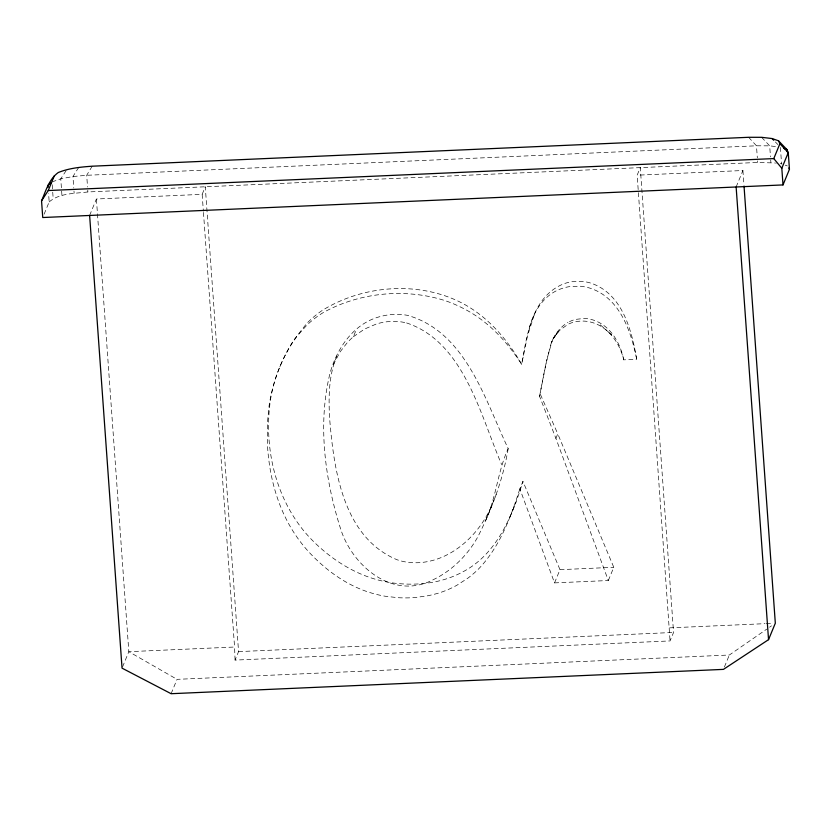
<?xml version="1.0" encoding="UTF-8"?>
<svg xmlns="http://www.w3.org/2000/svg" width="831" height="831" viewBox="0 0 831 831"><rect width="100%" height="100%" fill="white"/><g stroke="black" fill="none" stroke-linecap="round" stroke-linejoin="round"><path stroke-width="0.62" stroke-dasharray="4.16 3.12" d="M554.537 582.895L559.99 569.671L522.938 481.378L519.853 488.867L554.537 582.895L608.323 580.526L555.897 438.384L539.548 396.252L546.891 359.387L552.127 341.042M539.548 396.252L545.292 366.7L550.257 346.662M508.177 448.574C503.077 479.404 491.921 508.915 477.898 536.712C467.801 555.025 452.168 570.533 433.294 579.674C393.52 600.595 352.77 566.69 340.731 529.243C325.004 479.747 317.504 424.818 329.886 373.732C336.856 348.137 353.954 322.802 381.128 316.341A57.266 50.556 9.8 0 1 394.164 314.388L397.654 314.336A50.712 44.77 9.8 0 1 407.709 315.396C465.952 332.12 485.075 400.002 508.177 448.574C497.613 471.561 496.263 497.603 485.574 520.684L496.232 494.466M553.217 338.747L559.575 330.406L567.926 324.339A29.854 26.353 9.8 0 1 574.024 322.096L576.257 321.618A32.606 28.784 9.8 0 1 582.78 321.067A29.5 26.041 9.8 0 1 589.574 321.826C607.731 325.7 619.666 342.58 623.728 359.844L636.681 359.272C631.726 330.104 622.346 293.644 590.81 283.111A39.753 38.382 22.4 0 0 583.778 281.574L571.946 281.719A41.623 40.189 22.4 0 0 563.252 284.015C532.006 296.916 526.906 334.997 521.671 364.342C506.598 340.866 486.841 319.748 461.434 307.48A113.889 100.541 9.8 0 0 445.499 300.77C405.673 287.9 359.916 292.273 323.363 312.508A104.727 92.449 9.8 0 0 306.701 325.316L297.134 336.067L292.865 342.154A191.369 168.953 9.8 0 0 276.671 375.124A188.969 166.834 9.8 0 0 270.459 399.919C263.843 445.343 274.355 494.393 303.481 530.458A149.32 131.828 9.8 0 0 319.79 547.39C336.056 561.933 355.221 573.567 376.318 579.498A109.952 97.071 9.8 0 0 395.847 583.341C411.501 585.014 427.529 584.224 442.736 579.976A97.123 85.738 9.8 0 0 462.213 572.185C496.647 554.609 512.228 516.331 522.938 481.378M519.853 488.867C510.556 517.765 499.504 547.671 477.804 569.734A109.536 105.755 22.4 0 1 467.697 578.283L456.873 585.263A98.858 95.44 22.4 0 1 437.22 593.511L428.796 595.619L415.552 597.499A123.019 118.781 22.4 0 1 397.852 597.686L385.065 596.211A112.237 108.362 22.4 0 1 366.492 591.423C344.751 583.861 325.742 569.869 310.025 553.238A144.947 139.94 22.4 0 1 296.252 536.099C281.667 514.867 273.139 489.937 269.441 464.56A240.689 232.379 22.4 0 1 267.322 442.778L267.312 423.903L269.119 405.642A180.493 174.261 22.4 0 1 276.681 375.124A184.409 178.042 22.4 0 1 293.738 340.108L306.556 323.664A104.228 100.624 22.4 0 1 322.293 310.399C361.34 286.228 413.495 281.148 455.804 300.053C484.608 312.955 506.256 337.355 521.671 364.342L527.446 336.14L534.291 314.72M550.475 345.603C553.269 336.15 559.315 327.476 567.916 322.47M529.202 328.764C533.481 311.168 544.513 293.8 562.68 288.253A40.532 35.785 9.8 0 1 569.567 286.612L579.809 286.196A38.984 34.414 9.8 0 1 589.75 288.077C619.895 297.664 631.061 331.216 636.681 359.272M551.389 342.891L553.436 337.999M336.784 356.084C328.629 375.487 328.536 397.125 329.575 417.806C333.813 469.64 342.788 536.971 397.031 559.741A49.964 44.116 9.8 0 0 409.382 562.494C445.728 565.89 477.877 537.761 491.505 506.027M510.005 516.924L516.082 501.82M44.126 214.169L49.185 201.902L48.551 193.187M89.623 215.458L96.406 198.993L202.162 194.34L205.278 186.778L238.559 651.618L235.069 660.094L670.066 640.93L673.557 632.453L640.275 167.623L637.159 175.185L670.066 640.93M122.521 666.971L128.826 651.681L96.406 198.993M279.912 366.689L280.151 366.107M171.113 693.708L177.034 679.343L729.348 655.015L766.701 629.171M333.189 364.83L340.243 351.669L347.275 342.642A74.219 71.653 22.4 0 1 353.362 336.742L356.603 328.889M555.897 438.384L557.767 433.844L540.358 394.278M736.131 186.985L742.914 170.521L637.159 175.185M608.323 580.526L613.777 567.303L557.767 433.844M724.414 666.992L729.348 655.015M92.189 166.2L86.704 175.289L87.535 187.006M78.716 167.395L72.941 176.525L73.762 187.983M66.127 170.646L60.756 178.852L61.411 187.962M49.185 201.902C59.645 192.948 74.925 193.633 87.889 191.951L757.664 162.45L774.897 162.99M353.362 336.742L364.58 329.045L376.37 323.997A58.908 56.872 22.4 0 1 391.266 321.42L394.372 321.368A52.114 50.317 22.4 0 1 406.608 322.947M769.579 627.187L771.49 625.857M52 181.916L60.756 178.852L72.941 176.525L86.704 175.289L756.47 145.789L769.693 145.841L776.819 146.713M559.99 569.671L613.777 567.303M235.069 660.094L234.571 647.027L128.826 651.681L177.034 679.343M669.568 627.862L765.008 623.666M766.296 623.603L772.747 623.323M238.559 651.618L673.557 632.453M775.562 163.073L776.227 163.156M780.236 163.645L781.981 163.967M406.608 322.947C464.041 342.133 480.411 415.365 501.623 464.498M785.243 165.161L787.279 165.899M600.325 324.869L611.741 334.914L609.424 332.867M775.406 141.997L777.899 144.573M761.601 137.312L769.693 145.841L770.482 156.903M748.627 137.292L756.47 145.789L757.332 157.9M623.728 359.844C620.269 342.455 609.757 324.443 591.641 319.551A30.332 29.282 22.4 0 0 583.705 318.47L575.665 319.395A30.508 29.449 22.4 0 0 567.916 322.47M780.402 147.419L781.576 163.811M770.701 159.895L770.888 162.502M757.55 160.892L757.664 162.45M742.914 170.521L743.932 184.752M202.162 194.34L203.366 211.157M203.46 212.445L234.571 647.027M87.764 190.133L87.889 191.951M73.99 191.099L74.136 193.187M61.639 191.088L61.951 195.514M52.197 184.773L52.509 189.073M52.727 192.19L53.184 198.567M555.534 335.184L553.311 338.508L558.983 330.613L555.534 335.184"/><path stroke-width="1.25" d="M41.55 200.863C45.84 190.901 49.039 179.205 58.243 172.536C69.015 168.153 80.69 167.031 92.189 166.2L748.627 137.292L761.601 137.312L772.092 138.548L778.522 140.813L786.895 149.538L788.255 152.634L789.45 169.295L783.01 184.918L42.745 217.525L41.55 200.863L48.24 190.538L54.358 175.705M783.01 184.918L781.815 168.257L773.775 158.586L779.894 143.742L778.522 140.813M781.815 168.257L788.255 152.634L779.894 143.742M89.623 215.458L122.043 668.145L171.113 693.708L723.427 669.381L768.54 639.662L775.323 623.208L744.025 186.04M51.19 182.581L47.99 185.24L48.136 187.328M48.24 190.538L773.775 158.586M783.643 148.344L786.895 149.538L787.05 151.626M772.092 138.548L773.754 140.273M788.858 167.945L789.45 169.295M736.131 186.985L768.54 639.662"/></g></svg>
